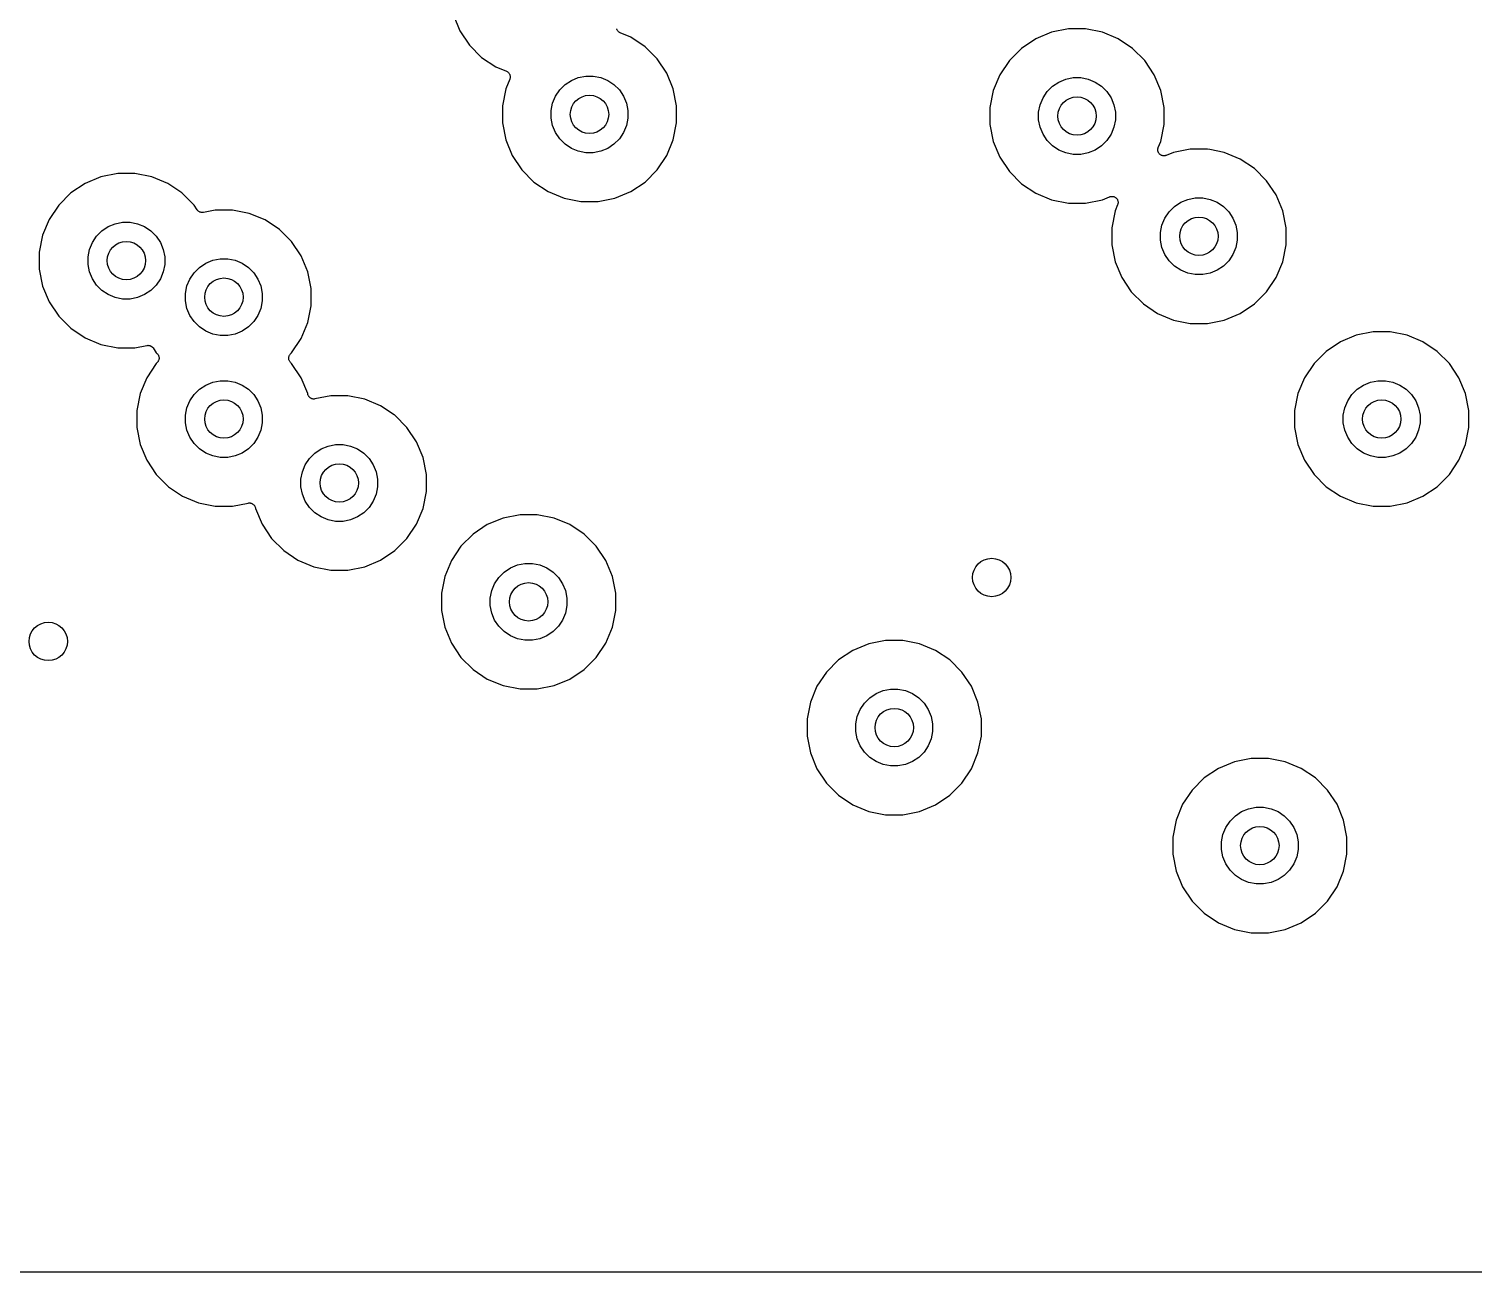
# Model space of a CAD drawing. Extents: x 1 to 139, y -76 to -1.
# Drawn here: x 16.38 to 31.43, y -75.56 to -62.61 of the extents above; entities that cross this region are included whole.
import ezdxf

# ---------------------------------------------------------------- set-up
doc = ezdxf.new("R2010")
doc.units = 0
doc.header["$MEASUREMENT"] = 0
doc.layers.add('BLACK', color=7, linetype='CONTINUOUS')

msp = doc.modelspace()

# ---------------------------------------------------------------- linework, layer by layer
at = {"layer": 'BLACK', "linetype": 'CONTINUOUS'}
for p, q in [((20.8064, -62.4651), (20.8748, -62.6303)), ((20.8748, -62.6303), (20.9742, -62.779)), ((22.5102, -62.6147), (22.5085, -62.6089)), ((22.5103, -62.6149), (22.5102, -62.6147)), ((22.5104, -62.6151), (22.5103, -62.6149)), ((22.5132, -62.6204), (22.5104, -62.6151)), ((22.516, -62.6257), (22.5132, -62.6204)), ((22.5161, -62.6259), (22.516, -62.6257)), ((22.5162, -62.6261), (22.5161, -62.6259)), ((22.52, -62.6307), (22.5162, -62.6261)), ((22.5237, -62.6354), (22.52, -62.6307)), ((22.5239, -62.6355), (22.5237, -62.6354)), ((22.524, -62.6357), (22.5239, -62.6355)), ((22.5286, -62.6395), (22.524, -62.6357)), ((22.5332, -62.6433), (22.5286, -62.6395)), ((22.5334, -62.6435), (22.5332, -62.6433)), ((22.5336, -62.6436), (22.5334, -62.6435)), ((22.5388, -62.6464), (22.5336, -62.6436)), ((22.544, -62.6493), (22.5388, -62.6464)), ((22.5444, -62.6495), (22.544, -62.6493)), ((22.5445, -62.6495), (22.5444, -62.6495)), ((22.5449, -62.6497), (22.5445, -62.6495)), ((22.5445, -62.6495), (22.5445, -62.6495)), ((22.6551, -62.6953), (22.5449, -62.6497)), ((22.8038, -62.7947), (22.6551, -62.6953)), ((26.8749, -62.7123), (26.7262, -62.8117)), ((27.0401, -62.6439), (26.8749, -62.7123)), ((27.2156, -62.609), (27.0401, -62.6439)), ((27.3944, -62.609), (27.2156, -62.609)), ((27.5699, -62.6439), (27.3944, -62.609)), ((27.7351, -62.7123), (27.5699, -62.6439)), ((27.8838, -62.8117), (27.7351, -62.7123)), ((20.9742, -62.779), (21.1007, -62.9055)), ((21.1007, -62.9055), (21.2494, -63.0049)), ((22.9303, -62.9212), (22.8038, -62.7947)), ((26.7262, -62.8117), (26.5997, -62.9382)), ((28.0103, -62.9382), (27.8838, -62.8117)), ((21.2494, -63.0049), (21.3596, -63.0505)), ((21.3596, -63.0505), (21.36, -63.0507)), ((21.36, -63.0507), (21.36, -63.0507)), ((21.36, -63.0507), (21.3601, -63.0507)), ((21.3601, -63.0507), (21.3605, -63.0509)), ((21.3605, -63.0509), (21.3657, -63.0538)), ((21.3657, -63.0538), (21.3709, -63.0566)), ((21.3709, -63.0566), (21.3711, -63.0567)), ((21.3711, -63.0567), (21.3713, -63.0569)), ((21.3713, -63.0569), (21.3759, -63.0607)), ((23.0297, -63.0699), (22.9303, -62.9212)), ((26.5997, -62.9382), (26.5003, -63.0869)), ((28.1097, -63.0869), (28.0103, -62.9382)), ((21.394, -63.1335), (21.3519, -63.2351)), ((21.3759, -63.0607), (21.3805, -63.0645)), ((21.3805, -63.0645), (21.3806, -63.0647)), ((21.3806, -63.0647), (21.3808, -63.0648)), ((21.3808, -63.0648), (21.3845, -63.0695)), ((21.3845, -63.0695), (21.3883, -63.0741)), ((21.3883, -63.0741), (21.3884, -63.0743)), ((21.3884, -63.0743), (21.3885, -63.0745)), ((21.3885, -63.0745), (21.3913, -63.0798)), ((21.3913, -63.0798), (21.3941, -63.0851)), ((21.3957, -63.1278), (21.394, -63.1335)), ((21.3941, -63.0851), (21.3941, -63.0853)), ((21.3941, -63.0853), (21.3943, -63.0855)), ((21.3943, -63.0855), (21.396, -63.0913)), ((21.3975, -63.1221), (21.3957, -63.1278)), ((21.396, -63.0913), (21.3976, -63.097)), ((21.3976, -63.1216), (21.3975, -63.1218)), ((21.3975, -63.1218), (21.3975, -63.1221)), ((21.3976, -63.097), (21.3977, -63.0972)), ((21.3982, -63.1157), (21.3976, -63.1216)), ((21.3977, -63.0972), (21.3977, -63.0974)), ((21.3977, -63.0974), (21.3983, -63.1034)), ((21.3988, -63.1097), (21.3982, -63.1157)), ((21.3983, -63.1034), (21.3988, -63.1093)), ((21.3988, -63.1093), (21.3988, -63.1095)), ((21.3988, -63.1095), (21.3988, -63.1097)), ((21.9143, -63.245), (21.97, -63.1893)), ((21.97, -63.1893), (22.0355, -63.1455)), ((22.0355, -63.1455), (22.1083, -63.1154)), ((22.1083, -63.1154), (22.1856, -63.1)), ((22.1856, -63.1), (22.2644, -63.1)), ((22.2644, -63.1), (22.3417, -63.1154)), ((22.3417, -63.1154), (22.4145, -63.1455)), ((22.4145, -63.1455), (22.48, -63.1893)), ((22.48, -63.1893), (22.5357, -63.245)), ((23.0981, -63.2351), (23.0297, -63.0699)), ((26.5003, -63.0869), (26.4319, -63.2521)), ((26.9943, -63.262), (27.05, -63.2063)), ((27.05, -63.2063), (27.1155, -63.1625)), ((27.1155, -63.1625), (27.1883, -63.1324)), ((27.1883, -63.1324), (27.2656, -63.117)), ((27.2656, -63.117), (27.3444, -63.117)), ((27.3444, -63.117), (27.4217, -63.1324)), ((27.4217, -63.1324), (27.4945, -63.1625)), ((27.4945, -63.1625), (27.56, -63.2063)), ((27.56, -63.2063), (27.6157, -63.262)), ((28.1781, -63.2521), (28.1097, -63.0869)), ((21.3519, -63.2351), (21.317, -63.4106)), ((21.8404, -63.3833), (21.8705, -63.3105)), ((21.8705, -63.3105), (21.9143, -63.245)), ((22.5357, -63.245), (22.5795, -63.3105)), ((22.5795, -63.3105), (22.6096, -63.3833)), ((23.133, -63.4106), (23.0981, -63.2351)), ((26.4319, -63.2521), (26.397, -63.4276)), ((26.9204, -63.4003), (26.9505, -63.3275)), ((26.9505, -63.3275), (26.9943, -63.262)), ((27.6157, -63.262), (27.6595, -63.3275)), ((27.6595, -63.3275), (27.6896, -63.4003)), ((28.213, -63.4276), (28.1781, -63.2521)), ((21.317, -63.4106), (21.317, -63.5894)), ((21.825, -63.4606), (21.8404, -63.3833)), ((21.825, -63.5394), (21.825, -63.4606)), ((22.6096, -63.3833), (22.625, -63.4606)), ((22.625, -63.4606), (22.625, -63.5394)), ((23.133, -63.5894), (23.133, -63.4106)), ((26.397, -63.4276), (26.397, -63.6064)), ((26.905, -63.4776), (26.9204, -63.4003)), ((26.905, -63.5564), (26.905, -63.4776)), ((27.6896, -63.4003), (27.705, -63.4776)), ((27.705, -63.4776), (27.705, -63.5564)), ((28.213, -63.6064), (28.213, -63.4276)), ((21.317, -63.5894), (21.3519, -63.7649)), ((21.8404, -63.6167), (21.825, -63.5394)), ((21.8705, -63.6895), (21.8404, -63.6167)), ((22.6096, -63.6167), (22.5795, -63.6895)), ((22.625, -63.5394), (22.6096, -63.6167)), ((23.0981, -63.7649), (23.133, -63.5894)), ((26.397, -63.6064), (26.4319, -63.7819)), ((26.9204, -63.6337), (26.905, -63.5564)), ((26.9505, -63.7065), (26.9204, -63.6337)), ((27.6896, -63.6337), (27.6595, -63.7065)), ((27.705, -63.5564), (27.6896, -63.6337)), ((28.1781, -63.7819), (28.213, -63.6064)), ((21.3519, -63.7649), (21.4203, -63.9301)), ((21.9143, -63.755), (21.8705, -63.6895)), ((21.97, -63.8107), (21.9143, -63.755)), ((22.5357, -63.755), (22.48, -63.8107)), ((22.5795, -63.6895), (22.5357, -63.755)), ((23.0297, -63.9301), (23.0981, -63.7649)), ((26.4319, -63.7819), (26.5003, -63.9471)), ((26.9943, -63.772), (26.9505, -63.7065)), ((27.05, -63.8277), (26.9943, -63.772)), ((27.6157, -63.772), (27.56, -63.8277)), ((27.6595, -63.7065), (27.6157, -63.772)), ((28.1519, -63.8451), (28.1781, -63.7819)), ((21.4203, -63.9301), (21.5197, -64.0788)), ((22.0355, -63.8545), (21.97, -63.8107)), ((22.1083, -63.8846), (22.0355, -63.8545)), ((22.1856, -63.9), (22.1083, -63.8846)), ((22.2644, -63.9), (22.1856, -63.9)), ((22.3417, -63.8846), (22.2644, -63.9)), ((22.4145, -63.8545), (22.3417, -63.8846)), ((22.48, -63.8107), (22.4145, -63.8545)), ((22.9303, -64.0788), (23.0297, -63.9301)), ((26.5003, -63.9471), (26.5997, -64.0958)), ((27.1155, -63.8715), (27.05, -63.8277)), ((27.1883, -63.9016), (27.1155, -63.8715)), ((27.2656, -63.917), (27.1883, -63.9016)), ((27.3444, -63.917), (27.2656, -63.917)), ((27.4217, -63.9016), (27.3444, -63.917)), ((27.4945, -63.8715), (27.4217, -63.9016)), ((27.56, -63.8277), (27.4945, -63.8715)), ((28.1471, -63.8691), (28.1477, -63.8631)), ((28.1471, -63.8692), (28.1471, -63.8691)), ((28.1471, -63.8693), (28.1471, -63.8692)), ((28.1477, -63.8754), (28.1471, -63.8693)), ((28.1477, -63.8631), (28.1483, -63.857)), ((28.1482, -63.8814), (28.1477, -63.8754)), ((28.1482, -63.8815), (28.1482, -63.8814)), ((28.1483, -63.8816), (28.1482, -63.8815)), ((28.1483, -63.8567), (28.1502, -63.8509)), ((28.1483, -63.8569), (28.1483, -63.8567)), ((28.1483, -63.857), (28.1483, -63.8569)), ((28.15, -63.8875), (28.1483, -63.8816)), ((28.1517, -63.8933), (28.15, -63.8875)), ((28.1502, -63.8509), (28.1519, -63.8451)), ((28.1518, -63.8934), (28.1517, -63.8933)), ((28.1518, -63.8935), (28.1518, -63.8934)), ((28.1547, -63.8989), (28.1518, -63.8935)), ((28.1575, -63.9043), (28.1547, -63.8989)), ((28.1576, -63.9044), (28.1575, -63.9043)), ((28.1576, -63.9045), (28.1576, -63.9044)), ((28.1615, -63.9093), (28.1576, -63.9045)), ((28.1653, -63.9139), (28.1615, -63.9093)), ((28.1654, -63.914), (28.1653, -63.9139)), ((28.1654, -63.9141), (28.1654, -63.914)), ((28.1701, -63.9179), (28.1654, -63.9141)), ((28.1748, -63.9219), (28.1701, -63.9179)), ((28.1749, -63.9219), (28.1748, -63.9219)), ((28.175, -63.922), (28.1749, -63.9219)), ((28.1803, -63.9249), (28.175, -63.922)), ((28.1857, -63.9278), (28.1803, -63.9249)), ((28.1858, -63.9278), (28.1857, -63.9278)), ((28.1859, -63.9279), (28.1858, -63.9278)), ((28.1916, -63.9297), (28.1859, -63.9279)), ((28.1975, -63.9315), (28.1916, -63.9297)), ((28.1976, -63.9316), (28.1975, -63.9315)), ((28.1977, -63.9316), (28.1976, -63.9316)), ((28.2038, -63.9322), (28.1977, -63.9316)), ((28.2098, -63.9329), (28.2038, -63.9322)), ((28.2099, -63.9329), (28.2098, -63.9329)), ((28.21, -63.9329), (28.2099, -63.9329)), ((28.2163, -63.9323), (28.21, -63.9329)), ((28.2221, -63.9318), (28.2163, -63.9323)), ((28.2222, -63.9318), (28.2221, -63.9318)), ((28.2224, -63.9318), (28.2222, -63.9318)), ((28.2283, -63.9301), (28.2224, -63.9318)), ((28.2341, -63.9284), (28.2283, -63.9301)), ((28.2342, -63.9283), (28.2341, -63.9284)), ((28.2343, -63.9283), (28.2342, -63.9283)), ((28.2349, -63.9281), (28.2343, -63.9283)), ((28.2343, -63.9283), (28.2343, -63.9283)), ((28.3101, -63.8969), (28.2349, -63.9281)), ((28.4856, -63.862), (28.3101, -63.8969)), ((28.6644, -63.862), (28.4856, -63.862)), ((28.6902, -63.8671), (28.6644, -63.862)), ((28.8399, -63.8969), (28.6902, -63.8671)), ((29.0051, -63.9653), (28.8399, -63.8969)), ((21.5197, -64.0788), (21.6462, -64.2053)), ((22.8038, -64.2053), (22.9303, -64.0788)), ((26.5997, -64.0958), (26.7262, -64.2223)), ((29.1538, -64.0647), (29.0051, -63.9653)), ((29.2803, -64.1912), (29.1538, -64.0647)), ((16.9689, -64.2193), (16.8202, -64.3187)), ((17.1341, -64.1509), (16.9689, -64.2193)), ((17.3096, -64.116), (17.1341, -64.1509)), ((17.4884, -64.116), (17.3096, -64.116)), ((17.6639, -64.1509), (17.4884, -64.116)), ((17.8291, -64.2193), (17.6639, -64.1509)), ((17.9778, -64.3187), (17.8291, -64.2193)), ((21.6462, -64.2053), (21.7949, -64.3047)), ((22.6551, -64.3047), (22.8038, -64.2053)), ((26.7262, -64.2223), (26.8749, -64.3217)), ((29.3797, -64.3399), (29.2803, -64.1912)), ((16.8202, -64.3187), (16.6937, -64.4452)), ((18.1043, -64.4452), (17.9778, -64.3187)), ((21.7949, -64.3047), (21.9601, -64.3731)), ((21.9601, -64.3731), (22.1356, -64.408)), ((22.1356, -64.408), (22.3144, -64.408)), ((22.3144, -64.408), (22.4899, -64.3731)), ((22.4899, -64.3731), (22.6551, -64.3047)), ((26.8749, -64.3217), (27.0401, -64.3901)), ((27.0401, -64.3901), (27.2156, -64.425)), ((27.3944, -64.425), (27.5699, -64.3901)), ((27.5699, -64.3901), (27.6451, -64.3589)), ((27.6451, -64.3589), (27.6457, -64.3587)), ((27.6457, -64.3587), (27.6457, -64.3587)), ((27.6457, -64.3587), (27.6458, -64.3587)), ((27.6458, -64.3587), (27.6459, -64.3586)), ((27.6459, -64.3586), (27.6516, -64.357)), ((27.6516, -64.357), (27.6576, -64.3552)), ((27.6576, -64.3552), (27.6578, -64.3552)), ((27.6578, -64.3552), (27.6579, -64.3552)), ((27.6579, -64.3552), (27.6636, -64.3547)), ((27.6636, -64.3547), (27.67, -64.3541)), ((27.67, -64.3541), (27.6701, -64.3541)), ((27.6701, -64.3541), (27.6702, -64.3541)), ((27.6702, -64.3541), (27.676, -64.3547)), ((27.676, -64.3547), (27.6823, -64.3554)), ((27.6823, -64.3554), (27.6824, -64.3554)), ((27.6824, -64.3554), (27.6825, -64.3555)), ((27.6825, -64.3555), (27.6883, -64.3573)), ((27.6883, -64.3573), (27.6941, -64.3591)), ((27.6941, -64.3591), (27.6942, -64.3591)), ((27.6942, -64.3591), (27.6943, -64.3592)), ((27.6943, -64.3592), (27.6997, -64.3621)), ((27.6997, -64.3621), (27.705, -64.365)), ((27.705, -64.365), (27.7051, -64.3651)), ((27.7051, -64.3651), (27.7052, -64.3651)), ((27.7052, -64.3651), (27.7098, -64.369)), ((27.7098, -64.369), (27.7146, -64.3729)), ((27.7146, -64.3729), (27.7146, -64.373)), ((27.7146, -64.373), (27.7147, -64.3731)), ((27.7147, -64.3731), (27.7185, -64.3777)), ((27.7185, -64.3777), (27.7224, -64.3825)), ((27.7224, -64.3825), (27.7224, -64.3826)), ((27.7224, -64.3826), (27.7225, -64.3827)), ((27.7225, -64.3827), (27.7252, -64.3879)), ((27.7252, -64.3879), (27.7282, -64.3935)), ((27.7282, -64.3935), (27.7282, -64.3936)), ((27.7282, -64.3936), (27.7283, -64.3937)), ((27.7283, -64.3937), (27.73, -64.3994)), ((27.73, -64.3994), (27.7317, -64.4054)), ((27.7317, -64.4054), (27.7318, -64.4055)), ((27.7318, -64.4055), (27.7318, -64.4056)), ((27.7318, -64.4056), (27.7323, -64.4116)), ((27.7323, -64.4116), (27.7329, -64.4177)), ((28.3855, -64.4155), (28.4583, -64.3854)), ((28.4583, -64.3854), (28.5356, -64.37)), ((28.5356, -64.37), (28.6144, -64.37)), ((28.6144, -64.37), (28.6917, -64.3854)), ((28.6917, -64.3854), (28.7645, -64.4155)), ((29.4481, -64.5051), (29.3797, -64.3399)), ((16.6937, -64.4452), (16.5943, -64.5939)), ((18.1372, -64.4945), (18.1043, -64.4452)), ((18.141, -64.4991), (18.1372, -64.4945)), ((18.1447, -64.5037), (18.141, -64.4991)), ((18.1449, -64.5039), (18.1447, -64.5037)), ((18.1451, -64.5041), (18.1449, -64.5039)), ((18.1497, -64.5078), (18.1451, -64.5041)), ((18.1542, -64.5116), (18.1497, -64.5078)), ((18.1545, -64.5118), (18.1542, -64.5116)), ((18.1547, -64.512), (18.1545, -64.5118)), ((18.1599, -64.5147), (18.1547, -64.512)), ((18.1651, -64.5176), (18.1599, -64.5147)), ((18.1653, -64.5177), (18.1651, -64.5176)), ((18.1656, -64.5178), (18.1653, -64.5177)), ((18.1712, -64.5195), (18.1656, -64.5178)), ((18.1769, -64.5213), (18.1712, -64.5195)), ((18.1772, -64.5214), (18.1769, -64.5213)), ((18.1774, -64.5215), (18.1772, -64.5214)), ((18.1833, -64.5221), (18.1774, -64.5215)), ((18.1892, -64.5227), (18.1833, -64.5221)), ((18.1895, -64.5227), (18.1892, -64.5227)), ((18.1898, -64.5227), (18.1895, -64.5227)), ((18.1956, -64.5222), (18.1898, -64.5227)), ((18.2016, -64.5217), (18.1956, -64.5222)), ((18.2021, -64.5216), (18.2016, -64.5217)), ((18.2024, -64.5215), (18.2021, -64.5216)), ((18.2021, -64.5216), (18.2021, -64.5216)), ((18.2021, -64.5216), (18.2021, -64.5216)), ((18.3256, -64.497), (18.2024, -64.5215)), ((18.5044, -64.497), (18.3256, -64.497)), ((18.6799, -64.5319), (18.5044, -64.497)), ((18.8451, -64.6003), (18.6799, -64.5319)), ((27.2156, -64.425), (27.3944, -64.425)), ((27.7019, -64.5051), (27.667, -64.6806)), ((27.7281, -64.4419), (27.7019, -64.5051)), ((27.7299, -64.436), (27.7281, -64.4419)), ((27.7317, -64.4303), (27.7299, -64.436)), ((27.7323, -64.4239), (27.7317, -64.43)), ((27.7317, -64.43), (27.7317, -64.4301)), ((27.7317, -64.4301), (27.7317, -64.4303)), ((27.7329, -64.4179), (27.7323, -64.4239)), ((27.7329, -64.4177), (27.7329, -64.4178)), ((27.7329, -64.4178), (27.7329, -64.4179)), ((28.2205, -64.5805), (28.2643, -64.515)), ((28.2643, -64.515), (28.32, -64.4593)), ((28.32, -64.4593), (28.3855, -64.4155)), ((28.7645, -64.4155), (28.83, -64.4593)), ((28.83, -64.4593), (28.8857, -64.515)), ((28.8857, -64.515), (28.9295, -64.5805)), ((29.483, -64.6806), (29.4481, -64.5051)), ((16.5943, -64.5939), (16.5259, -64.7591)), ((17.144, -64.7133), (17.2095, -64.6695)), ((17.2095, -64.6695), (17.2823, -64.6394)), ((17.2823, -64.6394), (17.3596, -64.624)), ((17.3596, -64.624), (17.4384, -64.624)), ((17.4384, -64.624), (17.5157, -64.6394)), ((17.5157, -64.6394), (17.5885, -64.6695)), ((17.5885, -64.6695), (17.654, -64.7133)), ((18.9938, -64.6997), (18.8451, -64.6003)), ((19.1203, -64.8262), (18.9938, -64.6997)), ((27.667, -64.6806), (27.667, -64.8594)), ((28.175, -64.7306), (28.1904, -64.6533)), ((28.1904, -64.6533), (28.2205, -64.5805)), ((28.9295, -64.5805), (28.9596, -64.6533)), ((28.9596, -64.6533), (28.975, -64.7306)), ((29.483, -64.8594), (29.483, -64.6806)), ((16.5259, -64.7591), (16.491, -64.9346)), ((17.0144, -64.9073), (17.0445, -64.8345)), ((17.0445, -64.8345), (17.0883, -64.769)), ((17.0883, -64.769), (17.144, -64.7133)), ((17.654, -64.7133), (17.7097, -64.769)), ((17.7097, -64.769), (17.7535, -64.8345)), ((17.7535, -64.8345), (17.7836, -64.9073)), ((19.2197, -64.9749), (19.1203, -64.8262)), ((27.667, -64.8594), (27.7019, -65.0349)), ((28.175, -64.8094), (28.175, -64.7306)), ((28.1904, -64.8867), (28.175, -64.8094)), ((28.975, -64.8094), (28.9596, -64.8867)), ((28.975, -64.7306), (28.975, -64.8094)), ((29.4481, -65.0349), (29.483, -64.8594)), ((16.491, -64.9346), (16.491, -65.1134)), ((16.999, -64.9846), (17.0144, -64.9073)), ((16.999, -65.0634), (16.999, -64.9846)), ((17.7836, -64.9073), (17.799, -64.9846)), ((17.799, -64.9846), (17.799, -65.0634)), ((18.2983, -65.0204), (18.3756, -65.005)), ((18.3756, -65.005), (18.4544, -65.005)), ((18.4544, -65.005), (18.5317, -65.0204)), ((19.2881, -65.1401), (19.2197, -64.9749)), ((28.2205, -64.9595), (28.1904, -64.8867)), ((28.2643, -65.025), (28.2205, -64.9595)), ((28.9295, -64.9595), (28.8857, -65.025)), ((28.9596, -64.8867), (28.9295, -64.9595)), ((16.491, -65.1134), (16.5259, -65.2889)), ((17.0144, -65.1407), (16.999, -65.0634)), ((17.0445, -65.2135), (17.0144, -65.1407)), ((17.7836, -65.1407), (17.7535, -65.2135)), ((17.799, -65.0634), (17.7836, -65.1407)), ((18.0605, -65.2155), (18.1043, -65.15)), ((18.1043, -65.15), (18.16, -65.0943)), ((18.16, -65.0943), (18.2255, -65.0505)), ((18.2255, -65.0505), (18.2983, -65.0204)), ((18.5317, -65.0204), (18.6045, -65.0505)), ((18.6045, -65.0505), (18.67, -65.0943)), ((18.67, -65.0943), (18.7257, -65.15)), ((18.7257, -65.15), (18.7695, -65.2155)), ((19.323, -65.3156), (19.2881, -65.1401)), ((27.7019, -65.0349), (27.7703, -65.2001)), ((28.32, -65.0807), (28.2643, -65.025)), ((28.3855, -65.1245), (28.32, -65.0807)), ((28.4583, -65.1546), (28.3855, -65.1245)), ((28.5356, -65.17), (28.4583, -65.1546)), ((28.6917, -65.1546), (28.6144, -65.17)), ((28.7645, -65.1245), (28.6917, -65.1546)), ((28.83, -65.0807), (28.7645, -65.1245)), ((28.8857, -65.025), (28.83, -65.0807)), ((29.3797, -65.2001), (29.4481, -65.0349)), ((16.5259, -65.2889), (16.5943, -65.4541)), ((17.0883, -65.279), (17.0445, -65.2135)), ((17.144, -65.3347), (17.0883, -65.279)), ((17.7097, -65.279), (17.654, -65.3347)), ((17.7535, -65.2135), (17.7097, -65.279)), ((18.015, -65.3656), (18.0304, -65.2883)), ((18.0304, -65.2883), (18.0605, -65.2155)), ((18.7695, -65.2155), (18.7996, -65.2883)), ((18.7996, -65.2883), (18.815, -65.3656)), ((27.7703, -65.2001), (27.8697, -65.3488)), ((28.6144, -65.17), (28.5356, -65.17)), ((29.2803, -65.3488), (29.3797, -65.2001)), ((16.5943, -65.4541), (16.6937, -65.6028)), ((17.2095, -65.3785), (17.144, -65.3347)), ((17.2823, -65.4086), (17.2095, -65.3785)), ((17.3596, -65.424), (17.2823, -65.4086)), ((17.4384, -65.424), (17.3596, -65.424)), ((17.5157, -65.4086), (17.4384, -65.424)), ((17.5885, -65.3785), (17.5157, -65.4086)), ((17.654, -65.3347), (17.5885, -65.3785)), ((18.015, -65.4444), (18.015, -65.3656)), ((18.0304, -65.5217), (18.015, -65.4444)), ((18.815, -65.4444), (18.7996, -65.5217)), ((18.815, -65.3656), (18.815, -65.4444)), ((19.323, -65.4944), (19.323, -65.3156)), ((27.8697, -65.3488), (27.9962, -65.4753)), ((29.1538, -65.4753), (29.2803, -65.3488)), ((16.6937, -65.6028), (16.8202, -65.7293)), ((18.0605, -65.5945), (18.0304, -65.5217)), ((18.1043, -65.66), (18.0605, -65.5945)), ((18.7695, -65.5945), (18.7257, -65.66)), ((18.7996, -65.5217), (18.7695, -65.5945)), ((19.2881, -65.6699), (19.323, -65.4944)), ((27.9962, -65.4753), (28.1449, -65.5747)), ((28.1449, -65.5747), (28.3101, -65.6431)), ((28.8399, -65.6431), (29.0051, -65.5747)), ((29.0051, -65.5747), (29.1538, -65.4753)), ((16.8202, -65.7293), (16.9689, -65.8287)), ((18.16, -65.7157), (18.1043, -65.66)), ((18.2255, -65.7595), (18.16, -65.7157)), ((18.2983, -65.7896), (18.2255, -65.7595)), ((18.6045, -65.7595), (18.5317, -65.7896)), ((18.67, -65.7157), (18.6045, -65.7595)), ((18.7257, -65.66), (18.67, -65.7157)), ((19.2197, -65.8351), (19.2881, -65.6699)), ((28.3101, -65.6431), (28.4856, -65.678)), ((28.4856, -65.678), (28.6644, -65.678)), ((28.6644, -65.678), (28.8399, -65.6431)), ((16.9689, -65.8287), (17.1341, -65.8971)), ((17.1341, -65.8971), (17.3096, -65.932)), ((17.4884, -65.932), (17.6116, -65.9075)), ((17.6116, -65.9075), (17.6119, -65.9074)), ((17.6119, -65.9074), (17.6124, -65.9073)), ((17.6119, -65.9074), (17.6119, -65.9074)), ((17.6119, -65.9074), (17.6119, -65.9074)), ((17.6124, -65.9073), (17.6183, -65.9068)), ((17.6183, -65.9068), (17.6242, -65.9063)), ((17.6242, -65.9063), (17.6245, -65.9063)), ((17.6245, -65.9063), (17.6248, -65.9063)), ((17.6248, -65.9063), (17.6306, -65.9069)), ((17.6306, -65.9069), (17.6366, -65.9075)), ((17.6366, -65.9075), (17.6368, -65.9076)), ((17.6368, -65.9076), (17.6371, -65.9077)), ((17.6371, -65.9077), (17.6428, -65.9095)), ((17.6428, -65.9095), (17.6484, -65.9112)), ((17.6484, -65.9112), (17.6487, -65.9113)), ((17.6487, -65.9113), (17.6489, -65.9114)), ((17.6489, -65.9114), (17.6541, -65.9142)), ((17.6541, -65.9142), (17.6593, -65.917)), ((17.6593, -65.917), (17.6596, -65.9172)), ((17.6596, -65.9172), (17.6598, -65.9174)), ((18.3756, -65.805), (18.2983, -65.7896)), ((18.4544, -65.805), (18.3756, -65.805)), ((18.5317, -65.7896), (18.4544, -65.805)), ((19.1203, -65.9838), (19.2197, -65.8351)), ((30.0499, -65.8703), (29.9012, -65.9697)), ((30.2151, -65.8019), (30.0499, -65.8703)), ((30.3906, -65.767), (30.2151, -65.8019)), ((30.5694, -65.767), (30.3906, -65.767)), ((30.7449, -65.8019), (30.5694, -65.767)), ((30.9101, -65.8703), (30.7449, -65.8019)), ((31.0588, -65.9697), (30.9101, -65.8703)), ((17.3096, -65.932), (17.4884, -65.932)), ((17.6598, -65.9174), (17.6643, -65.9212)), ((17.6643, -65.9212), (17.6689, -65.9249)), ((17.6689, -65.9249), (17.6691, -65.9251)), ((17.6691, -65.9251), (17.6693, -65.9253)), ((17.6693, -65.9253), (17.673, -65.9299)), ((17.673, -65.9299), (17.6768, -65.9345)), ((17.6768, -65.9345), (17.7097, -65.9838)), ((17.7097, -65.9838), (17.721, -65.9951)), ((17.721, -65.9951), (17.7213, -65.9954)), ((17.7213, -65.9954), (17.7213, -65.9954)), ((17.7213, -65.9954), (17.7213, -65.9954)), ((17.7213, -65.9954), (17.7216, -65.9957)), ((17.7216, -65.9957), (17.7254, -66.0005)), ((17.7254, -66.0005), (17.7291, -66.005)), ((17.7291, -66.005), (17.7292, -66.0052)), ((17.7292, -66.0052), (17.7293, -66.0054)), ((17.7293, -66.0054), (17.7321, -66.0107)), ((17.7345, -66.0648), (17.7318, -66.0699)), ((17.7321, -66.0107), (17.7349, -66.016)), ((17.7346, -66.0646), (17.7345, -66.0648)), ((17.7347, -66.0644), (17.7346, -66.0646)), ((17.7364, -66.0587), (17.7347, -66.0644)), ((17.7349, -66.016), (17.7349, -66.0162)), ((17.7349, -66.0162), (17.735, -66.0164)), ((17.735, -66.0164), (17.7367, -66.0222)), ((17.7382, -66.053), (17.7364, -66.0587)), ((17.7367, -66.0222), (17.7384, -66.0279)), ((17.7383, -66.0528), (17.7382, -66.053)), ((17.7389, -66.0468), (17.7383, -66.0526)), ((17.7383, -66.0526), (17.7383, -66.0528)), ((17.7384, -66.0279), (17.7384, -66.0281)), ((17.7384, -66.0281), (17.7385, -66.0283)), ((17.7385, -66.0283), (17.739, -66.0344)), ((17.7396, -66.0407), (17.7389, -66.0468)), ((17.739, -66.0344), (17.7396, -66.0402)), ((17.7396, -66.0402), (17.7396, -66.0404)), ((17.7396, -66.0404), (17.7396, -66.0407)), ((19.0904, -66.0393), (19.0911, -66.0334)), ((19.0904, -66.0396), (19.0904, -66.0393)), ((19.0904, -66.0398), (19.0904, -66.0396)), ((19.091, -66.0458), (19.0904, -66.0398)), ((19.0915, -66.0517), (19.091, -66.0458)), ((19.0911, -66.0334), (19.0917, -66.0274)), ((19.0916, -66.0519), (19.0915, -66.0517)), ((19.0916, -66.0521), (19.0916, -66.0519)), ((19.0933, -66.0578), (19.0916, -66.0521)), ((19.0917, -66.0272), (19.0918, -66.027)), ((19.0917, -66.0274), (19.0917, -66.0272)), ((19.0918, -66.027), (19.0935, -66.0213)), ((19.095, -66.0636), (19.0933, -66.0578)), ((19.0935, -66.0213), (19.0953, -66.0156)), ((19.0951, -66.0638), (19.095, -66.0636)), ((19.0951, -66.064), (19.0951, -66.0638)), ((19.0979, -66.0692), (19.0951, -66.064)), ((19.0953, -66.0156), (19.0954, -66.0154)), ((19.0954, -66.0154), (19.0955, -66.0152)), ((19.0955, -66.0152), (19.0983, -66.01)), ((19.0983, -66.01), (19.1011, -66.0047)), ((19.1011, -66.0047), (19.1013, -66.0045)), ((19.1013, -66.0045), (19.1014, -66.0043)), ((19.1014, -66.0043), (19.1052, -65.9997)), ((19.1052, -65.9997), (19.109, -65.9951)), ((19.109, -65.9951), (19.1203, -65.9838)), ((29.9012, -65.9697), (29.7747, -66.0962)), ((31.1853, -66.0962), (31.0588, -65.9697)), ((17.7097, -66.0962), (17.6103, -66.2449)), ((17.721, -66.0849), (17.7097, -66.0962)), ((17.7249, -66.0802), (17.721, -66.0849)), ((17.7286, -66.0757), (17.7249, -66.0802)), ((17.7287, -66.0755), (17.7286, -66.0757)), ((17.7289, -66.0753), (17.7287, -66.0755)), ((17.7318, -66.0699), (17.7289, -66.0753)), ((19.1007, -66.0746), (19.0979, -66.0692)), ((19.1008, -66.0748), (19.1007, -66.0746)), ((19.1009, -66.075), (19.1008, -66.0748)), ((19.1047, -66.0796), (19.1009, -66.075)), ((19.1084, -66.0843), (19.1047, -66.0796)), ((19.1087, -66.0846), (19.1084, -66.0843)), ((19.109, -66.0849), (19.1087, -66.0846)), ((19.1087, -66.0846), (19.1087, -66.0846)), ((19.1087, -66.0846), (19.1087, -66.0846)), ((19.1203, -66.0962), (19.109, -66.0849)), ((19.2197, -66.2449), (19.1203, -66.0962)), ((29.7747, -66.0962), (29.6753, -66.2449)), ((31.2847, -66.2449), (31.1853, -66.0962)), ((17.6103, -66.2449), (17.5419, -66.4101)), ((18.1043, -66.42), (18.16, -66.3643)), ((18.16, -66.3643), (18.2255, -66.3205)), ((18.2255, -66.3205), (18.2983, -66.2904)), ((18.2983, -66.2904), (18.3756, -66.275)), ((18.3756, -66.275), (18.4544, -66.275)), ((18.4544, -66.275), (18.5317, -66.2904)), ((18.5317, -66.2904), (18.6045, -66.3205)), ((18.6045, -66.3205), (18.67, -66.3643)), ((18.67, -66.3643), (18.7257, -66.42)), ((19.2881, -66.4101), (19.2197, -66.2449)), ((29.6753, -66.2449), (29.6069, -66.4101)), ((30.1693, -66.42), (30.225, -66.3643)), ((30.225, -66.3643), (30.2905, -66.3205)), ((30.2905, -66.3205), (30.3633, -66.2904)), ((30.3633, -66.2904), (30.4406, -66.275)), ((30.4406, -66.275), (30.5194, -66.275)), ((30.5194, -66.275), (30.5967, -66.2904)), ((30.5967, -66.2904), (30.6695, -66.3205)), ((30.6695, -66.3205), (30.735, -66.3643)), ((30.735, -66.3643), (30.7907, -66.42)), ((31.3531, -66.4101), (31.2847, -66.2449)), ((17.5419, -66.4101), (17.507, -66.5856)), ((18.0304, -66.5583), (18.0605, -66.4855)), ((18.0605, -66.4855), (18.1043, -66.42)), ((18.7257, -66.42), (18.7695, -66.4855)), ((18.7695, -66.4855), (18.7996, -66.5583)), ((19.2892, -66.4157), (19.2881, -66.4101)), ((19.291, -66.4215), (19.2892, -66.4157)), ((19.2926, -66.4272), (19.291, -66.4215)), ((19.2927, -66.4274), (19.2926, -66.4272)), ((19.2928, -66.4276), (19.2927, -66.4274)), ((19.2956, -66.4329), (19.2928, -66.4276)), ((19.2984, -66.4382), (19.2956, -66.4329)), ((19.2985, -66.4383), (19.2984, -66.4382)), ((19.2986, -66.4385), (19.2985, -66.4383)), ((19.3024, -66.4431), (19.2986, -66.4385)), ((19.3062, -66.4478), (19.3024, -66.4431)), ((19.3063, -66.448), (19.3062, -66.4478)), ((19.3065, -66.4481), (19.3063, -66.448)), ((19.311, -66.4518), (19.3065, -66.4481)), ((19.3157, -66.4558), (19.311, -66.4518)), ((19.3159, -66.4559), (19.3157, -66.4558)), ((19.316, -66.456), (19.3159, -66.4559)), ((19.3212, -66.4588), (19.316, -66.456)), ((19.3265, -66.4617), (19.3212, -66.4588)), ((19.3267, -66.4618), (19.3265, -66.4617)), ((19.3269, -66.4619), (19.3267, -66.4618)), ((19.3326, -66.4636), (19.3269, -66.4619)), ((19.3383, -66.4655), (19.3326, -66.4636)), ((19.3386, -66.4655), (19.3383, -66.4655)), ((19.3388, -66.4656), (19.3386, -66.4655)), ((19.3446, -66.4662), (19.3388, -66.4656)), ((19.3507, -66.4668), (19.3446, -66.4662)), ((19.3509, -66.4668), (19.3507, -66.4668)), ((19.3511, -66.4668), (19.3509, -66.4668)), ((19.357, -66.4663), (19.3511, -66.4668)), ((19.363, -66.4658), (19.357, -66.4663)), ((19.3634, -66.4657), (19.363, -66.4658)), ((19.3635, -66.4657), (19.3634, -66.4657)), ((19.3634, -66.4657), (19.3634, -66.4657)), ((19.3639, -66.4656), (19.3635, -66.4657)), ((19.5279, -66.433), (19.3639, -66.4656)), ((19.7067, -66.433), (19.5279, -66.433)), ((19.8822, -66.4679), (19.7067, -66.433)), ((20.0474, -66.5363), (19.8822, -66.4679)), ((29.6069, -66.4101), (29.572, -66.5856)), ((30.0954, -66.5583), (30.1255, -66.4855)), ((30.1255, -66.4855), (30.1693, -66.42)), ((30.7907, -66.42), (30.8345, -66.4855)), ((30.8345, -66.4855), (30.8646, -66.5583)), ((31.388, -66.5856), (31.3531, -66.4101)), ((17.507, -66.5856), (17.507, -66.7644)), ((18.015, -66.6356), (18.0304, -66.5583)), ((18.015, -66.7144), (18.015, -66.6356)), ((18.7996, -66.5583), (18.815, -66.6356)), ((18.815, -66.6356), (18.815, -66.7144)), ((20.1907, -66.6321), (20.0474, -66.5363)), ((20.1961, -66.6357), (20.1907, -66.6321)), ((20.1907, -66.6321), (20.1907, -66.6321)), ((20.3226, -66.7622), (20.1961, -66.6357)), ((29.572, -66.5856), (29.572, -66.7644)), ((30.08, -66.6356), (30.0954, -66.5583)), ((30.08, -66.7144), (30.08, -66.6356)), ((30.8646, -66.5583), (30.88, -66.6356)), ((30.88, -66.6356), (30.88, -66.7144)), ((31.388, -66.7644), (31.388, -66.5856)), ((17.507, -66.7644), (17.5419, -66.9399)), ((18.0304, -66.7917), (18.015, -66.7144)), ((18.0605, -66.8645), (18.0304, -66.7917)), ((18.7996, -66.7917), (18.7695, -66.8645)), ((18.815, -66.7144), (18.7996, -66.7917)), ((20.422, -66.9109), (20.3226, -66.7622)), ((29.572, -66.7644), (29.6069, -66.9399)), ((30.0954, -66.7917), (30.08, -66.7144)), ((30.1255, -66.8645), (30.0954, -66.7917)), ((30.8646, -66.7917), (30.8345, -66.8645)), ((30.88, -66.7144), (30.8646, -66.7917)), ((31.3531, -66.9399), (31.388, -66.7644)), ((17.5419, -66.9399), (17.6103, -67.1051)), ((18.1043, -66.93), (18.0605, -66.8645)), ((18.16, -66.9857), (18.1043, -66.93)), ((18.7257, -66.93), (18.67, -66.9857)), ((18.7695, -66.8645), (18.7257, -66.93)), ((19.4278, -66.9865), (19.5006, -66.9564)), ((19.5006, -66.9564), (19.5779, -66.941)), ((19.5779, -66.941), (19.6567, -66.941)), ((19.6567, -66.941), (19.734, -66.9564)), ((19.734, -66.9564), (19.8068, -66.9865)), ((20.4904, -67.0761), (20.422, -66.9109)), ((29.6069, -66.9399), (29.6753, -67.1051)), ((30.1693, -66.93), (30.1255, -66.8645)), ((30.225, -66.9857), (30.1693, -66.93)), ((30.7907, -66.93), (30.735, -66.9857)), ((30.8345, -66.8645), (30.7907, -66.93)), ((31.2847, -67.1051), (31.3531, -66.9399)), ((17.6103, -67.1051), (17.7097, -67.2538)), ((18.2255, -67.0295), (18.16, -66.9857)), ((18.2983, -67.0596), (18.2255, -67.0295)), ((18.3756, -67.075), (18.2983, -67.0596)), ((18.4544, -67.075), (18.3756, -67.075)), ((18.5317, -67.0596), (18.4544, -67.075)), ((18.6045, -67.0295), (18.5317, -67.0596)), ((18.67, -66.9857), (18.6045, -67.0295)), ((19.2628, -67.1515), (19.3066, -67.086)), ((19.3066, -67.086), (19.3623, -67.0303)), ((19.3623, -67.0303), (19.4278, -66.9865)), ((19.8068, -66.9865), (19.8723, -67.0303)), ((19.8723, -67.0303), (19.928, -67.086)), ((19.928, -67.086), (19.9718, -67.1515)), ((20.5253, -67.2516), (20.4904, -67.0761)), ((29.6753, -67.1051), (29.7747, -67.2538)), ((30.2905, -67.0295), (30.225, -66.9857)), ((30.3633, -67.0596), (30.2905, -67.0295)), ((30.4406, -67.075), (30.3633, -67.0596)), ((30.5194, -67.075), (30.4406, -67.075)), ((30.5967, -67.0596), (30.5194, -67.075)), ((30.6695, -67.0295), (30.5967, -67.0596)), ((30.735, -66.9857), (30.6695, -67.0295)), ((31.1853, -67.2538), (31.2847, -67.1051)), ((17.7097, -67.2538), (17.8362, -67.3803)), ((19.2173, -67.3016), (19.2327, -67.2243)), ((19.2327, -67.2243), (19.2628, -67.1515)), ((19.9718, -67.1515), (20.0019, -67.2243)), ((20.0019, -67.2243), (20.0173, -67.3016)), ((20.5253, -67.4304), (20.5253, -67.2516)), ((29.7747, -67.2538), (29.9012, -67.3803)), ((31.0588, -67.3803), (31.1853, -67.2538)), ((17.8362, -67.3803), (17.9849, -67.4797)), ((19.2173, -67.3804), (19.2173, -67.3016)), ((19.2327, -67.4577), (19.2173, -67.3804)), ((20.0173, -67.3804), (20.0019, -67.4577)), ((20.0173, -67.3016), (20.0173, -67.3804)), ((29.9012, -67.3803), (30.0499, -67.4797)), ((30.9101, -67.4797), (31.0588, -67.3803)), ((17.9849, -67.4797), (18.1501, -67.5481)), ((18.1501, -67.5481), (18.3256, -67.583)), ((18.5044, -67.583), (18.6684, -67.5504)), ((18.6684, -67.5504), (18.6688, -67.5503)), ((18.6688, -67.5503), (18.6689, -67.5503)), ((18.6689, -67.5503), (18.6693, -67.5502)), ((18.6689, -67.5503), (18.6689, -67.5503)), ((18.6693, -67.5502), (18.6752, -67.5497)), ((18.6752, -67.5497), (18.6812, -67.5492)), ((18.6812, -67.5492), (18.6814, -67.5492)), ((18.6814, -67.5492), (18.6816, -67.5492)), ((18.6816, -67.5492), (18.6875, -67.5498)), ((18.6875, -67.5498), (18.6935, -67.5504)), ((18.6935, -67.5504), (18.6937, -67.5505)), ((18.6937, -67.5505), (18.694, -67.5505)), ((18.694, -67.5505), (18.6997, -67.5523)), ((18.6997, -67.5523), (18.7054, -67.5541)), ((18.7054, -67.5541), (18.7056, -67.5542)), ((18.7056, -67.5542), (18.7058, -67.5543)), ((18.7058, -67.5543), (18.711, -67.5571)), ((18.711, -67.5571), (18.7163, -67.56)), ((18.7163, -67.56), (18.7164, -67.5601)), ((18.7164, -67.5601), (18.7166, -67.5602)), ((18.7166, -67.5602), (18.7213, -67.5641)), ((18.7213, -67.5641), (18.7258, -67.5679)), ((18.7258, -67.5679), (18.726, -67.568)), ((18.726, -67.568), (18.7261, -67.5682)), ((18.7261, -67.5682), (18.7299, -67.5729)), ((19.2628, -67.5305), (19.2327, -67.4577)), ((19.3066, -67.596), (19.2628, -67.5305)), ((19.9718, -67.5305), (19.928, -67.596)), ((20.0019, -67.4577), (19.9718, -67.5305)), ((20.4904, -67.6059), (20.5253, -67.4304)), ((30.0499, -67.4797), (30.2151, -67.5481)), ((30.2151, -67.5481), (30.3906, -67.583)), ((30.5694, -67.583), (30.7449, -67.5481)), ((30.7449, -67.5481), (30.9101, -67.4797)), ((18.3256, -67.583), (18.5044, -67.583)), ((18.7299, -67.5729), (18.7337, -67.5775)), ((18.7337, -67.5775), (18.7338, -67.5777)), ((18.7338, -67.5777), (18.7339, -67.5778)), ((18.7339, -67.5778), (18.7367, -67.5831)), ((18.7367, -67.5831), (18.7395, -67.5884)), ((18.7395, -67.5884), (18.7396, -67.5886)), ((18.7396, -67.5886), (18.7397, -67.5888)), ((18.7397, -67.5888), (18.7413, -67.5945)), ((18.7413, -67.5945), (18.7431, -67.6003)), ((18.7431, -67.6003), (18.7442, -67.6059)), ((18.7442, -67.6059), (18.8126, -67.7711)), ((19.3623, -67.6517), (19.3066, -67.596)), ((19.4278, -67.6955), (19.3623, -67.6517)), ((19.5006, -67.7256), (19.4278, -67.6955)), ((19.8068, -67.6955), (19.734, -67.7256)), ((19.8723, -67.6517), (19.8068, -67.6955)), ((19.928, -67.596), (19.8723, -67.6517)), ((20.422, -67.7711), (20.4904, -67.6059)), ((21.3251, -67.7069), (21.1599, -67.7753)), ((21.5006, -67.672), (21.3251, -67.7069)), ((21.6794, -67.672), (21.5006, -67.672)), ((21.8549, -67.7069), (21.6794, -67.672)), ((22.0201, -67.7753), (21.8549, -67.7069)), ((30.3906, -67.583), (30.5694, -67.583)), ((18.8126, -67.7711), (18.912, -67.9198)), ((19.5779, -67.741), (19.5006, -67.7256)), ((19.6567, -67.741), (19.5779, -67.741)), ((19.734, -67.7256), (19.6567, -67.741)), ((20.3226, -67.9198), (20.422, -67.7711)), ((21.1599, -67.7753), (21.0112, -67.8747)), ((22.1688, -67.8747), (22.0201, -67.7753)), ((18.912, -67.9198), (19.0385, -68.0463)), ((20.1961, -68.0463), (20.3226, -67.9198)), ((20.8847, -68.0012), (20.7853, -68.1499)), ((21.0112, -67.8747), (20.8847, -68.0012)), ((22.2953, -68.0012), (22.1688, -67.8747)), ((22.3947, -68.1499), (22.2953, -68.0012)), ((19.0385, -68.0463), (19.1872, -68.1457)), ((19.1872, -68.1457), (19.3524, -68.2141)), ((19.8822, -68.2141), (20.0474, -68.1457)), ((20.0474, -68.1457), (20.1961, -68.0463)), ((20.7853, -68.1499), (20.7169, -68.3151)), ((22.4631, -68.3151), (22.3947, -68.1499)), ((19.3524, -68.2141), (19.5279, -68.249)), ((19.5279, -68.249), (19.7067, -68.249)), ((19.7067, -68.249), (19.8822, -68.2141)), ((20.7169, -68.3151), (20.682, -68.4906)), ((21.2355, -68.3905), (21.2793, -68.325)), ((21.2793, -68.325), (21.335, -68.2693)), ((21.335, -68.2693), (21.4005, -68.2255)), ((21.4005, -68.2255), (21.4733, -68.1954)), ((21.4733, -68.1954), (21.5506, -68.18)), ((21.5506, -68.18), (21.6294, -68.18)), ((21.6294, -68.18), (21.7067, -68.1954)), ((21.7067, -68.1954), (21.7795, -68.2255)), ((21.7795, -68.2255), (21.845, -68.2693)), ((21.845, -68.2693), (21.9007, -68.325)), ((21.9007, -68.325), (21.9445, -68.3905)), ((22.498, -68.4906), (22.4631, -68.3151)), ((21.19, -68.5406), (21.2054, -68.4633)), ((21.2054, -68.4633), (21.2355, -68.3905)), ((21.9445, -68.3905), (21.9746, -68.4633)), ((21.9746, -68.4633), (21.99, -68.5406)), ((20.682, -68.4906), (20.682, -68.6694)), ((21.19, -68.6194), (21.19, -68.5406)), ((21.2054, -68.6967), (21.19, -68.6194)), ((21.99, -68.6194), (21.9746, -68.6967)), ((21.99, -68.5406), (21.99, -68.6194)), ((22.498, -68.6694), (22.498, -68.4906)), ((20.682, -68.6694), (20.7169, -68.8449)), ((21.2355, -68.7695), (21.2054, -68.6967)), ((21.2793, -68.835), (21.2355, -68.7695)), ((21.9445, -68.7695), (21.9007, -68.835)), ((21.9746, -68.6967), (21.9445, -68.7695)), ((22.4631, -68.8449), (22.498, -68.6694)), ((20.7169, -68.8449), (20.7853, -69.0101)), ((21.335, -68.8907), (21.2793, -68.835)), ((21.4005, -68.9345), (21.335, -68.8907)), ((21.845, -68.8907), (21.7795, -68.9345)), ((21.9007, -68.835), (21.845, -68.8907)), ((22.3947, -69.0101), (22.4631, -68.8449)), ((20.7853, -69.0101), (20.8847, -69.1588)), ((21.4733, -68.9646), (21.4005, -68.9345)), ((21.5506, -68.98), (21.4733, -68.9646)), ((21.6294, -68.98), (21.5506, -68.98)), ((21.7067, -68.9646), (21.6294, -68.98)), ((21.7795, -68.9345), (21.7067, -68.9646)), ((22.2953, -69.1588), (22.3947, -69.0101)), ((25.1351, -69.0169), (24.9699, -69.0853)), ((25.3106, -68.982), (25.1351, -69.0169)), ((25.4894, -68.982), (25.3106, -68.982)), ((25.6649, -69.0169), (25.4894, -68.982)), ((25.8301, -69.0853), (25.6649, -69.0169)), ((20.8847, -69.1588), (21.0112, -69.2853)), ((22.1688, -69.2853), (22.2953, -69.1588)), ((24.8212, -69.1847), (24.6947, -69.3112)), ((24.9699, -69.0853), (24.8212, -69.1847)), ((25.9788, -69.1847), (25.8301, -69.0853)), ((26.1053, -69.3112), (25.9788, -69.1847)), ((21.0112, -69.2853), (21.1599, -69.3847)), ((22.0201, -69.3847), (22.1688, -69.2853)), ((24.6947, -69.3112), (24.5953, -69.4599)), ((26.2047, -69.4599), (26.1053, -69.3112)), ((21.1599, -69.3847), (21.3251, -69.4531)), ((21.3251, -69.4531), (21.5006, -69.488)), ((21.5006, -69.488), (21.6794, -69.488)), ((21.6794, -69.488), (21.8549, -69.4531)), ((21.8549, -69.4531), (22.0201, -69.3847)), ((24.5953, -69.4599), (24.5269, -69.6251)), ((25.2105, -69.5355), (25.2833, -69.5054)), ((25.2833, -69.5054), (25.3606, -69.49)), ((25.3606, -69.49), (25.4394, -69.49)), ((25.4394, -69.49), (25.5167, -69.5054)), ((25.5167, -69.5054), (25.5895, -69.5355)), ((26.2731, -69.6251), (26.2047, -69.4599)), ((24.5269, -69.6251), (24.492, -69.8006)), ((25.0455, -69.7005), (25.0893, -69.635)), ((25.0893, -69.635), (25.145, -69.5793)), ((25.145, -69.5793), (25.2105, -69.5355)), ((25.5895, -69.5355), (25.655, -69.5793)), ((25.655, -69.5793), (25.7107, -69.635)), ((25.7107, -69.635), (25.7545, -69.7005)), ((26.308, -69.8006), (26.2731, -69.6251)), ((24.492, -69.8006), (24.492, -69.9794)), ((25, -69.8506), (25.0154, -69.7733)), ((25.0154, -69.7733), (25.0455, -69.7005)), ((25.7545, -69.7005), (25.7846, -69.7733)), ((25.7846, -69.7733), (25.8, -69.8506)), ((26.308, -69.9794), (26.308, -69.8006)), ((24.492, -69.9794), (24.5269, -70.1549)), ((25, -69.9294), (25, -69.8506)), ((25.0154, -70.0067), (25, -69.9294)), ((25.8, -69.9294), (25.7846, -70.0067)), ((25.8, -69.8506), (25.8, -69.9294)), ((26.2731, -70.1549), (26.308, -69.9794)), ((25.0455, -70.0795), (25.0154, -70.0067)), ((25.0893, -70.145), (25.0455, -70.0795)), ((25.7545, -70.0795), (25.7107, -70.145)), ((25.7846, -70.0067), (25.7545, -70.0795)), ((24.5269, -70.1549), (24.5953, -70.3201)), ((25.145, -70.2007), (25.0893, -70.145)), ((25.2105, -70.2445), (25.145, -70.2007)), ((25.2833, -70.2746), (25.2105, -70.2445)), ((25.3606, -70.29), (25.2833, -70.2746)), ((25.5167, -70.2746), (25.4394, -70.29)), ((25.5895, -70.2445), (25.5167, -70.2746)), ((25.655, -70.2007), (25.5895, -70.2445)), ((25.7107, -70.145), (25.655, -70.2007)), ((26.2047, -70.3201), (26.2731, -70.1549)), ((28.9451, -70.2469), (28.7799, -70.3153)), ((29.1206, -70.212), (28.9451, -70.2469)), ((29.2994, -70.212), (29.1206, -70.212)), ((29.4749, -70.2469), (29.2994, -70.212)), ((29.6401, -70.3153), (29.4749, -70.2469)), ((24.5953, -70.3201), (24.6947, -70.4688)), ((25.4394, -70.29), (25.3606, -70.29)), ((26.1053, -70.4688), (26.2047, -70.3201)), ((28.6312, -70.4147), (28.5047, -70.5412)), ((28.7799, -70.3153), (28.6312, -70.4147)), ((29.7888, -70.4147), (29.6401, -70.3153)), ((29.9153, -70.5412), (29.7888, -70.4147)), ((24.6947, -70.4688), (24.8212, -70.5953)), ((25.9788, -70.5953), (26.1053, -70.4688)), ((28.5047, -70.5412), (28.4053, -70.6899)), ((30.0147, -70.6899), (29.9153, -70.5412)), ((24.8212, -70.5953), (24.9699, -70.6947)), ((24.9699, -70.6947), (25.1351, -70.7631)), ((25.6649, -70.7631), (25.8301, -70.6947)), ((25.8301, -70.6947), (25.9788, -70.5953)), ((28.4053, -70.6899), (28.3369, -70.8551)), ((29.0933, -70.7354), (29.1706, -70.72)), ((29.1706, -70.72), (29.2494, -70.72)), ((29.2494, -70.72), (29.3267, -70.7354)), ((30.0831, -70.8551), (30.0147, -70.6899)), ((25.1351, -70.7631), (25.3106, -70.798)), ((25.3106, -70.798), (25.4894, -70.798)), ((25.4894, -70.798), (25.6649, -70.7631)), ((28.3369, -70.8551), (28.302, -71.0306)), ((28.8555, -70.9305), (28.8993, -70.865)), ((28.8993, -70.865), (28.955, -70.8093)), ((28.955, -70.8093), (29.0205, -70.7655)), ((29.0205, -70.7655), (29.0933, -70.7354)), ((29.3267, -70.7354), (29.3995, -70.7655)), ((29.3995, -70.7655), (29.465, -70.8093)), ((29.465, -70.8093), (29.5207, -70.865)), ((29.5207, -70.865), (29.5645, -70.9305)), ((30.118, -71.0306), (30.0831, -70.8551)), ((28.302, -71.0306), (28.302, -71.2094)), ((28.81, -71.0806), (28.8254, -71.0033)), ((28.8254, -71.0033), (28.8555, -70.9305)), ((29.5645, -70.9305), (29.5946, -71.0033)), ((29.5946, -71.0033), (29.61, -71.0806)), ((30.118, -71.2094), (30.118, -71.0306)), ((28.81, -71.1594), (28.81, -71.0806)), ((28.8254, -71.2367), (28.81, -71.1594)), ((29.61, -71.1594), (29.5946, -71.2367)), ((29.61, -71.0806), (29.61, -71.1594)), ((28.302, -71.2094), (28.3369, -71.3849)), ((28.8555, -71.3095), (28.8254, -71.2367)), ((28.8993, -71.375), (28.8555, -71.3095)), ((29.5645, -71.3095), (29.5207, -71.375)), ((29.5946, -71.2367), (29.5645, -71.3095)), ((30.0831, -71.3849), (30.118, -71.2094)), ((28.3369, -71.3849), (28.4053, -71.5501)), ((28.955, -71.4307), (28.8993, -71.375)), ((29.0205, -71.4745), (28.955, -71.4307)), ((29.0933, -71.5046), (29.0205, -71.4745)), ((29.3995, -71.4745), (29.3267, -71.5046)), ((29.465, -71.4307), (29.3995, -71.4745)), ((29.5207, -71.375), (29.465, -71.4307)), ((30.0147, -71.5501), (30.0831, -71.3849)), ((28.4053, -71.5501), (28.5047, -71.6988)), ((29.1706, -71.52), (29.0933, -71.5046)), ((29.2494, -71.52), (29.1706, -71.52)), ((29.3267, -71.5046), (29.2494, -71.52)), ((29.9153, -71.6988), (30.0147, -71.5501)), ((28.5047, -71.6988), (28.6312, -71.8253)), ((29.7888, -71.8253), (29.9153, -71.6988)), ((28.6312, -71.8253), (28.7799, -71.9247)), ((28.7799, -71.9247), (28.9451, -71.9931)), ((29.4749, -71.9931), (29.6401, -71.9247)), ((29.6401, -71.9247), (29.7888, -71.8253)), ((28.9451, -71.9931), (29.1206, -72.028)), ((29.1206, -72.028), (29.2994, -72.028)), ((29.2994, -72.028), (29.4749, -71.9931)), ((133.538, -75.565), (6.16231, -75.565))]:
    msp.add_line(p, q, dxfattribs=at)
at = {"layer": 'BLACK'}
for centre in [(22.225, -63.5), (27.305, -63.517), (28.575, -64.77), (17.399, -65.024), (18.415, -65.405), (18.415, -66.675), (30.48, -66.675), (19.6173, -67.341), (26.416, -68.326), (21.59, -68.58), (16.5844, -68.9928), (25.4, -69.89), (29.21, -71.12)]:
    msp.add_circle(centre, 0.2, dxfattribs=at)

doc.saveas('drawing.dxf')
